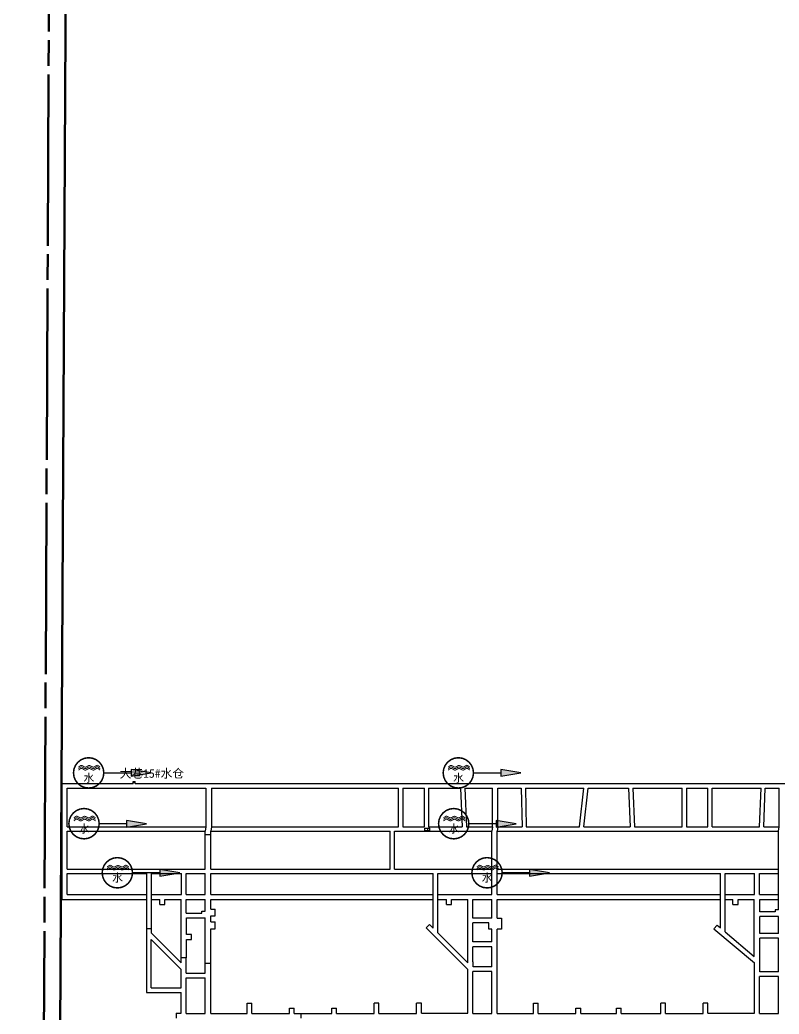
# Model space of a CAD drawing. Header units: millimetres. Extents: x 37468544 to 37497214, y 4323540 to 4346451.
# Drawn here: x 37468544 to 37469430, y 4342657 to 4343818 of the extents above; entities that cross this region are included whole.
import ezdxf

# ---------------------------------------------------------------- set-up
doc = ezdxf.new("R2010")
doc.units = ezdxf.units.MM
doc.linetypes.add('采区边界线', pattern=[45, 20, -1, 3, -1, 20])
for name, color, linetype, lineweight in [('0-52煤可采区范围', 150, 'Continuous', 30), ('0-井田边界', 7, 'Continuous', 9), ('2-52煤巷道', 150, 'Continuous', 30), ('3-水仓', 4, 'Continuous', 30), ('井田边界-3', 7, 'Continuous', 9)]:
    doc.layers.add(name, color=color, linetype=linetype, lineweight=lineweight)
doc.layers.add('避灾路线图', color=7, linetype='Continuous')
doc.styles.get("Standard").update_dxf_attribs({"font": 'simhei.ttf'})

# ---------------------------------------------------------------- blocks, each defined once
blk = doc.blocks.new('333')
at = {"layer": '避灾路线图'}
blk.add_hatch(color=7, dxfattribs=at).paths.add_polyline_path([(28.95, -1.26), (28.95, -6.11), (43.53, -3.69)])
at = {"color": 4, "linetype": 'Continuous', "true_color": 0x00ffff}
for points, const_width in [([(9.04, -3.69), (8.66, -0.82), (7.55, 1.84), (5.8, 4.13), (3.51, 5.89), (0.84, 7), (-2.02, 7.37), (-4.89, 7), (-7.55, 5.89), (-9.84, 4.13), (-11.6, 1.84), (-12.71, -0.82), (-13.08, -3.69), (-12.71, -6.55), (-11.6, -9.21), (-9.84, -11.51), (-7.55, -13.26), (-4.89, -14.37), (-2.02, -14.74), (0.84, -14.37), (3.51, -13.26), (5.8, -11.51), (7.55, -9.21), (8.66, -6.55), (9.04, -3.69)], 1.11), ([(-9.48, 0.52), (-8.97, 0.9), (-8.71, 1.09), (-8.46, 1.29), (-8.33, 1.38), (-8.2, 1.47), (-8.07, 1.55), (-8.01, 1.58), (-7.94, 1.62), (-7.88, 1.65), (-7.81, 1.69), (-7.75, 1.71), (-7.68, 1.74), (-7.58, 1.77), (-7.55, 1.78), (-7.52, 1.79), (-7.48, 1.79), (-7.45, 1.8), (-7.42, 1.8), (-7.33, 1.8), (-7.28, 1.79), (-7.24, 1.79), (-7.19, 1.78), (-7.14, 1.77), (-7.05, 1.74), (-6.96, 1.71), (-6.86, 1.68), (-6.68, 1.6), (-6.49, 1.5), (-6.3, 1.4), (-5.92, 1.18), (-5.54, 0.96), (-5.35, 0.86), (-5.16, 0.76), (-5.06, 0.71), (-4.96, 0.67), (-4.87, 0.63), (-4.77, 0.6), (-4.73, 0.58), (-4.68, 0.57), (-4.63, 0.56), (-4.58, 0.54), (-4.44, 0.53), (-4.39, 0.52), (-4.35, 0.53), (-4.31, 0.53), (-4.26, 0.54), (-4.22, 0.54), (-4.18, 0.55), (-4.13, 0.56), (-4.05, 0.59), (-3.96, 0.62), (-3.88, 0.66), (-3.7, 0.73), (-3.53, 0.82), (-3.36, 0.92), (-2.67, 1.32), (-2.5, 1.42), (-2.33, 1.51), (-2.24, 1.55), (-2.16, 1.59), (-2.07, 1.63), (-1.98, 1.66), (-1.94, 1.67), (-1.9, 1.69), (-1.85, 1.7), (-1.81, 1.71), (-1.77, 1.72), (-1.72, 1.73), (-1.68, 1.73), (-1.63, 1.73), (-1.58, 1.73), (-1.53, 1.73), (-1.48, 1.73), (-1.43, 1.72), (-1.38, 1.71), (-1.33, 1.7), (-1.23, 1.67), (-1.13, 1.64), (-1.02, 1.6), (-0.82, 1.52), (-0.61, 1.42), (-0.41, 1.32), (0, 1.11), (0.41, 0.89), (0.61, 0.79), (0.82, 0.7), (0.92, 0.66), (1.02, 0.63), (1.12, 0.59), (1.17, 0.58), (1.22, 0.56), (1.27, 0.55), (1.32, 0.54), (1.37, 0.53), (1.42, 0.53), (1.47, 0.52), (1.57, 0.52), (1.62, 0.52), (1.66, 0.53), (1.71, 0.54), (1.75, 0.55), (1.79, 0.56), (1.83, 0.58), (1.87, 0.59), (1.95, 0.62), (2.03, 0.66), (2.12, 0.71), (2.28, 0.8), (2.44, 0.9), (2.6, 1.01), (2.92, 1.23), (3.24, 1.45), (3.4, 1.55), (3.56, 1.64), (3.64, 1.69), (3.72, 1.73), (3.8, 1.76), (3.88, 1.8), (3.91, 1.81), (3.95, 1.82), (3.99, 1.84), (4.03, 1.85), (4.15, 1.87), (4.19, 1.87), (4.26, 1.86), (4.29, 1.86), (4.33, 1.85), (4.36, 1.85), (4.39, 1.84), (4.46, 1.82), (4.53, 1.8), (4.6, 1.77), (4.67, 1.74), (4.73, 1.7), (4.87, 1.63), (5, 1.54), (5.27, 1.36), (5.54, 1.15), (5.81, 0.94), (6.36, 0.52)], 0.664), ([(-9.48, -0.58), (-8.97, -0.21), (-8.71, -0.01), (-8.46, 0.18), (-8.33, 0.27), (-8.2, 0.36), (-8.07, 0.44), (-8.01, 0.48), (-7.94, 0.51), (-7.88, 0.55), (-7.81, 0.58), (-7.75, 0.61), (-7.68, 0.63), (-7.58, 0.66), (-7.55, 0.67), (-7.52, 0.68), (-7.48, 0.69), (-7.45, 0.69), (-7.42, 0.69), (-7.33, 0.69), (-7.28, 0.69), (-7.24, 0.68), (-7.19, 0.67), (-7.14, 0.66), (-7.05, 0.64), (-6.96, 0.61), (-6.86, 0.57), (-6.68, 0.49), (-6.49, 0.4), (-6.3, 0.29), (-5.92, 0.08), (-5.54, -0.15), (-5.35, -0.25), (-5.16, -0.35), (-5.06, -0.39), (-4.96, -0.44), (-4.87, -0.47), (-4.77, -0.51), (-4.73, -0.52), (-4.68, -0.54), (-4.63, -0.55), (-4.58, -0.56), (-4.44, -0.58), (-4.39, -0.58), (-4.35, -0.58), (-4.31, -0.58), (-4.26, -0.57), (-4.22, -0.56), (-4.18, -0.55), (-4.13, -0.54), (-4.05, -0.52), (-3.96, -0.48), (-3.88, -0.45), (-3.7, -0.37), (-3.53, -0.28), (-3.36, -0.19), (-2.67, 0.22), (-2.5, 0.31), (-2.33, 0.4), (-2.24, 0.44), (-2.16, 0.48), (-2.07, 0.52), (-1.98, 0.55), (-1.94, 0.57), (-1.9, 0.58), (-1.85, 0.59), (-1.81, 0.6), (-1.77, 0.61), (-1.72, 0.62), (-1.68, 0.63), (-1.63, 0.63), (-1.58, 0.63), (-1.53, 0.63), (-1.48, 0.62), (-1.43, 0.61), (-1.38, 0.6), (-1.33, 0.59), (-1.23, 0.57), (-1.13, 0.53), (-1.02, 0.5), (-0.82, 0.41), (-0.61, 0.32), (-0.41, 0.22), (0, 0), (0.41, -0.21), (0.61, -0.31), (0.82, -0.4), (0.92, -0.44), (1.02, -0.48), (1.12, -0.51), (1.17, -0.53), (1.22, -0.54), (1.27, -0.55), (1.32, -0.56), (1.37, -0.57), (1.42, -0.58), (1.47, -0.58), (1.57, -0.59), (1.62, -0.58), (1.66, -0.58), (1.71, -0.57), (1.75, -0.56), (1.79, -0.54), (1.83, -0.53), (1.87, -0.52), (1.95, -0.48), (2.03, -0.44), (2.12, -0.4), (2.28, -0.31), (2.44, -0.21), (2.6, -0.1), (2.92, 0.12), (3.24, 0.34), (3.4, 0.44), (3.56, 0.54), (3.64, 0.58), (3.72, 0.62), (3.8, 0.66), (3.88, 0.69), (3.91, 0.71), (3.95, 0.72), (3.99, 0.73), (4.03, 0.74), (4.15, 0.76), (4.19, 0.76), (4.26, 0.76), (4.29, 0.75), (4.33, 0.75), (4.36, 0.74), (4.39, 0.73), (4.46, 0.71), (4.53, 0.69), (4.6, 0.66), (4.67, 0.63), (4.73, 0.6), (4.87, 0.52), (5, 0.44), (5.27, 0.25), (5.54, 0.05), (5.81, -0.17), (6.36, -0.58)], 0.664), ([(-9.48, -1.69), (-8.97, -1.32), (-8.71, -1.12), (-8.46, -0.92), (-8.33, -0.83), (-8.2, -0.75), (-8.07, -0.67), (-8.01, -0.63), (-7.94, -0.59), (-7.88, -0.56), (-7.81, -0.53), (-7.75, -0.5), (-7.68, -0.47), (-7.58, -0.44), (-7.55, -0.43), (-7.52, -0.43), (-7.48, -0.42), (-7.45, -0.42), (-7.42, -0.41), (-7.33, -0.41), (-7.28, -0.42), (-7.24, -0.42), (-7.19, -0.43), (-7.14, -0.44), (-7.05, -0.47), (-6.96, -0.5), (-6.86, -0.53), (-6.68, -0.62), (-6.49, -0.71), (-6.3, -0.81), (-5.92, -1.03), (-5.54, -1.25), (-5.35, -1.36), (-5.16, -1.45), (-5.06, -1.5), (-4.96, -1.54), (-4.87, -1.58), (-4.77, -1.61), (-4.73, -1.63), (-4.68, -1.64), (-4.63, -1.66), (-4.58, -1.67), (-4.44, -1.69), (-4.39, -1.69), (-4.35, -1.69), (-4.31, -1.68), (-4.26, -1.68), (-4.22, -1.67), (-4.18, -1.66), (-4.13, -1.65), (-4.05, -1.62), (-3.96, -1.59), (-3.88, -1.56), (-3.7, -1.48), (-3.53, -1.39), (-3.36, -1.29), (-2.67, -0.89), (-2.5, -0.79), (-2.33, -0.7), (-2.24, -0.66), (-2.16, -0.62), (-2.07, -0.59), (-1.98, -0.55), (-1.94, -0.54), (-1.9, -0.53), (-1.85, -0.51), (-1.81, -0.5), (-1.77, -0.49), (-1.72, -0.49), (-1.68, -0.48), (-1.63, -0.48), (-1.58, -0.48), (-1.53, -0.48), (-1.48, -0.49), (-1.43, -0.49), (-1.38, -0.5), (-1.33, -0.51), (-1.23, -0.54), (-1.13, -0.57), (-1.02, -0.61), (-0.82, -0.69), (-0.61, -0.79), (-0.41, -0.89), (0, -1.11), (0.41, -1.32), (0.61, -1.42), (0.82, -1.51), (0.92, -1.55), (1.02, -1.59), (1.12, -1.62), (1.17, -1.63), (1.22, -1.65), (1.27, -1.66), (1.32, -1.67), (1.37, -1.68), (1.42, -1.69), (1.47, -1.69), (1.57, -1.69), (1.62, -1.69), (1.66, -1.68), (1.71, -1.67), (1.75, -1.66), (1.79, -1.65), (1.83, -1.64), (1.87, -1.62), (1.95, -1.59), (2.03, -1.55), (2.12, -1.51), (2.28, -1.41), (2.44, -1.31), (2.6, -1.21), (2.92, -0.98), (3.24, -0.76), (3.4, -0.66), (3.56, -0.57), (3.64, -0.52), (3.72, -0.48), (3.8, -0.45), (3.88, -0.41), (3.91, -0.4), (3.95, -0.39), (3.99, -0.38), (4.03, -0.37), (4.15, -0.35), (4.19, -0.34), (4.26, -0.35), (4.29, -0.35), (4.33, -0.36), (4.36, -0.36), (4.39, -0.37), (4.46, -0.39), (4.53, -0.42), (4.6, -0.44), (4.67, -0.48), (4.73, -0.51), (4.87, -0.58), (5, -0.67), (5.27, -0.85), (5.54, -1.06), (5.81, -1.27), (6.36, -1.69)], 0.664)]:
    blk.add_lwpolyline(points, dxfattribs=dict(at, const_width=const_width))
at = {"layer": '避灾路线图', "color": 7, "linetype": 'Continuous', "const_width": 0.972}
blk.add_lwpolyline([(9.04, -3.69), (28.95, -3.69)], dxfattribs=at)
at = {"layer": '避灾路线图', "color": 7, "linetype": 'Continuous'}
blk.add_lwpolyline([(28.95, -1.26), (28.95, -6.11), (43.53, -3.69), (28.95, -1.26)], dxfattribs=at)
at = {"layer": '避灾路线图', "color": 7, "linetype": 'ByBlock', "lineweight": -3, "insert": (-5.85, -4.44), "char_height": 5.8377, "width": 19.5992, "attachment_point": 1}
blk.add_mtext('{\\fSimSun|b1|i0|c134|p2;\\C4;水}', dxfattribs=at)

msp = doc.modelspace()

# ---------------------------------------------------------------- linework, layer by layer
at = {"layer": '0-52煤可采区范围', "color": 3, "lineweight": 50}
msp.add_lwpolyline([(37477009.7, 4339412.7), (37477009.5, 4341286.6), (37475588.8, 4342624.8), (37475818.5, 4343042.5), (37475816.3, 4344274), (37475365.1, 4344274), (37475365.1, 4345662.7), (37473999, 4345662.7), (37473999, 4346100.6), (37472500, 4346109), (37471320, 4346096.7), (37471314.9, 4343086.6), (37469661, 4343086.1), (37469661, 4346079.4), (37468609.7, 4346068.4), (37468577.1, 4339935.7)], dxfattribs=at)
at = {"layer": '0-井田边界', "linetype": '采区边界线', "lineweight": 100, "ltscale": 10}
msp.add_lwpolyline([(37468544.3, 4338007.3), (37468572, 4342554), (37468589, 4346089)], dxfattribs=at)
at = {"layer": '2-52煤巷道', "color": 150, "linetype": 'Continuous', "lineweight": 30}
for p, q in [((37468593.8, 4342790.8), (37468593.8, 4342926.4)), ((37468986.4, 4342875.7), (37468986.4, 4342920.9)), ((37468991.4, 4342920.9), (37468991.4, 4342875.7)), ((37469016.4, 4342875.7), (37469016.4, 4342920.9)), ((37469021.4, 4342920.9), (37469021.4, 4342875.7)), ((37469058.6, 4342920.9), (37469060.5, 4342875.7)), ((37469063.6, 4342920.9), (37469065.5, 4342875.7)), ((37469129.3, 4342920.9), (37469130.4, 4342875.7)), ((37469134.3, 4342920.9), (37469135.4, 4342875.7)), ((37469197.4, 4342875.7), (37469202.4, 4342920.9)), ((37469202.4, 4342875.7), (37469207.5, 4342920.9)), ((37469254.8, 4342920.9), (37469256.8, 4342875.7)), ((37469259.9, 4342920.9), (37469261.8, 4342875.7)), ((37469317.2, 4342875.7), (37469317.2, 4342920.9)), ((37469322.2, 4342920.9), (37469322.2, 4342875.7)), ((37469347.2, 4342875.7), (37469347.2, 4342920.9)), ((37469352.2, 4342875.7), (37469352.2, 4342920.9)), ((37469407.7, 4342875.7), (37469409.4, 4342920.9)), ((37469412.7, 4342875.7), (37469414.4, 4342920.9)), ((37468976.4, 4342826.1), (37468976.4, 4342870.7)), ((37468981.4, 4342826.1), (37468981.4, 4342870.7)), ((37469016.8, 4342874), (37469022.8, 4342874)), ((37469016.8, 4342871.2), (37469016.8, 4342874)), ((37469016.8, 4342871.2), (37469022.8, 4342871.2)), ((37469022.8, 4342871.2), (37469022.8, 4342874))]:
    msp.add_line(p, q, dxfattribs=at)
at = {"layer": '2-52煤巷道', "color": 1, "linetype": 'Continuous', "lineweight": 30}
msp.add_line((37469020.3, 4342871.2), (37469020.3, 4342874), dxfattribs=at)
at = {"layer": '2-52煤巷道', "color": 150, "linetype": 'Continuous', "lineweight": 30}
for points in [[(37468593.8, 4342926.4), (37468676.5, 4342926.4)], [(37468593.8, 4342920.9), (37468593.8, 4342920.9)], [(37468599.5, 4342920.9), (37468761.4, 4342920.9)], [(37468599.5, 4342875.7), (37468599.5, 4342920.9)], [(37468678.7, 4342926.4), (37469609.5, 4342926.4)], [(37468761.4, 4342920.9), (37468761.4, 4342875.7)], [(37468767.8, 4342920.9), (37468986.4, 4342920.9)], [(37468767.8, 4342920.9), (37468767.8, 4342875.7)], [(37468991.4, 4342920.9), (37469016.4, 4342920.9)], [(37469021.4, 4342920.9), (37469058.6, 4342920.9)], [(37469063.6, 4342920.9), (37469096, 4342920.9)], [(37469096, 4342875.7), (37469096, 4342920.9)], [(37469102.2, 4342920.9), (37469129.3, 4342920.9)], [(37469102.2, 4342875.7), (37469102.2, 4342920.9)], [(37469134.3, 4342920.9), (37469202.4, 4342920.9)], [(37469207.5, 4342920.9), (37469254.8, 4342920.9)], [(37469259.9, 4342920.9), (37469317.2, 4342920.9)], [(37469322.2, 4342920.9), (37469347.2, 4342920.9)], [(37469352.2, 4342920.9), (37469409.4, 4342920.9)], [(37469414.4, 4342920.9), (37469430.4, 4342920.9)], [(37469429.7, 4342778.8), (37469429.7, 4342826.1), (37469429.7, 4342870.7), (37469430.4, 4342875.7), (37469430.4, 4342920.9)], [(37468599.5, 4342875.7), (37468761.4, 4342875.7)], [(37468599.5, 4342870.7), (37468760.7, 4342870.7)], [(37468599.5, 4342826.1), (37468599.5, 4342870.7)], [(37468761.4, 4342875.7), (37468760.7, 4342870.7)], [(37468760.7, 4342866.7), (37468760.7, 4342870.7)], [(37468767.8, 4342875.7), (37468767.1, 4342870.7)], [(37468767.1, 4342870.7), (37468976.4, 4342870.7)], [(37468767.1, 4342866.7), (37468767.1, 4342870.7)], [(37468767.8, 4342875.7), (37468986.4, 4342875.7)], [(37468981.4, 4342870.7), (37469095.3, 4342870.7)], [(37468991.4, 4342875.7), (37469016.4, 4342875.7)], [(37469021.4, 4342875.7), (37469060.4, 4342875.7)], [(37469065.5, 4342875.7), (37469096, 4342875.7)], [(37469096, 4342875.7), (37469095.3, 4342870.7)], [(37469095.3, 4342796.5), (37469095.3, 4342870.7)], [(37469102.2, 4342875.7), (37469101.5, 4342870.7)], [(37469101.5, 4342870.7), (37469429.7, 4342870.7)], [(37469101.5, 4342796.5), (37469101.5, 4342870.7)], [(37469102.2, 4342875.7), (37469130.4, 4342875.7)], [(37469135.4, 4342875.7), (37469197.4, 4342875.7)], [(37469202.4, 4342875.7), (37469256.8, 4342875.7)], [(37469261.8, 4342875.7), (37469317.2, 4342875.7)], [(37469322.2, 4342875.7), (37469347.2, 4342875.7)], [(37469352.2, 4342875.7), (37469407.7, 4342875.7)], [(37469412.7, 4342875.7), (37469430.4, 4342875.7)], [(37468760.7, 4342866.7), (37468767.1, 4342866.7)], [(37468760.7, 4342826.1), (37468760.7, 4342866.7)], [(37468767.1, 4342826.1), (37468767.1, 4342866.7)], [(37468599.5, 4342796.5), (37468599.5, 4342821.1)], [(37468692.1, 4342821.1), (37468692.1, 4342682.2), (37468732.7, 4342682.2)], [(37468697.6, 4342821.1), (37468697.6, 4342751.9), (37468732.7, 4342716.7)], [(37468732.9, 4342796.5), (37468732.9, 4342821.1)], [(37468738.4, 4342796.5), (37468738.4, 4342821.1)], [(37468760.7, 4342796.5), (37468760.7, 4342821.1)], [(37468767.1, 4342796.5), (37468767.1, 4342821.1)], [(37468593.8, 4342790.8), (37468692.1, 4342790.8)], [(37468599.5, 4342796.5), (37468692.1, 4342796.5)], [(37468697.6, 4342796.5), (37468732.9, 4342796.5)], [(37468697.6, 4342790.8), (37468707.6, 4342790.8)], [(37468707.6, 4342784.8), (37468707.6, 4342790.8)], [(37468713.6, 4342790.8), (37468732.7, 4342790.8)], [(37468713.6, 4342784.8), (37468713.6, 4342790.8)], [(37468732.7, 4342772), (37468732.7, 4342790.8)], [(37468738.4, 4342796.5), (37468760.7, 4342796.5)], [(37468738.5, 4342790.8), (37468760.7, 4342790.8)], [(37468738.5, 4342774.8), (37468738.5, 4342790.8)], [(37468760.7, 4342777.3), (37468760.7, 4342790.8)], [(37468767.1, 4342796.5), (37469026.6, 4342796.5)], [(37468767.1, 4342790.8), (37469026.6, 4342790.8)], [(37468767.1, 4342779.6), (37468767.1, 4342790.8)], [(37469032.1, 4342796.5), (37469095.3, 4342796.5)], [(37469032.1, 4342790.8), (37469042.1, 4342790.8)], [(37469042.1, 4342784.8), (37469042.1, 4342790.8)], [(37469048.1, 4342790.8), (37469067, 4342790.8)], [(37469048.1, 4342784.8), (37469048.1, 4342790.8)], [(37469073, 4342790.8), (37469095.3, 4342790.8)], [(37469095.3, 4342769.2), (37469095.3, 4342790.8)], [(37469101.5, 4342796.5), (37469361.9, 4342796.5)], [(37469101.5, 4342790.8), (37469361.9, 4342790.8)], [(37469101.5, 4342769.2), (37469101.5, 4342790.8)], [(37469367.4, 4342796.5), (37469401.9, 4342796.5)], [(37469367.4, 4342790.8), (37469376.6, 4342790.8)], [(37469376.6, 4342784.8), (37469376.6, 4342790.8)], [(37469382.6, 4342790.8), (37469401.4, 4342790.8)], [(37469382.6, 4342784.8), (37469382.6, 4342790.8)], [(37469401.4, 4342724.4), (37469401.4, 4342790.8)], [(37469407.4, 4342796.5), (37469429.7, 4342796.5)], [(37469407.8, 4342790.8), (37469429.7, 4342790.8)], [(37469407.8, 4342776.3), (37469407.8, 4342790.8)], [(37469429.7, 4342778.8), (37469429.7, 4342790.8)], [(37468707.6, 4342784.8), (37468713.6, 4342784.8)], [(37468767.1, 4342779.6), (37468772.1, 4342779.6)], [(37468772.1, 4342771.6), (37468772.1, 4342779.6)], [(37469042.1, 4342784.8), (37469048.1, 4342784.8)], [(37469376.6, 4342784.8), (37469382.6, 4342784.8)], [(37469425.7, 4342778.8), (37469425.7, 4342776.3)], [(37469429.7, 4342778.8), (37469425.7, 4342778.8)], [(37468732.5, 4342772), (37468732.7, 4342772)], [(37468732.5, 4342722.7), (37468732.5, 4342772)], [(37468738.5, 4342774.8), (37468756.7, 4342774.8)], [(37468738.7, 4342749.8), (37468738.7, 4342769.3)], [(37468738.7, 4342769.3), (37468760.7, 4342769.3)], [(37468756.7, 4342774.8), (37468756.7, 4342777.3), (37468760.7, 4342777.3)], [(37468760.7, 4342746.6), (37468760.7, 4342769.3)], [(37468767.1, 4342771.6), (37468772.1, 4342771.6)], [(37468767.1, 4342764.6), (37468767.1, 4342771.6)], [(37469091.8, 4342769.2), (37469073, 4342769.2)], [(37469095.3, 4342769.2), (37469091.8, 4342769.2)], [(37469095.3, 4342769.2), (37469091.8, 4342769.2)], [(37469101.5, 4342769.2), (37469106.5, 4342769.2), (37469106.5, 4342756.2), (37469101.5, 4342756.2)], [(37469425.7, 4342776.3), (37469407.8, 4342776.3)], [(37469429.7, 4342770.8), (37469424.5, 4342770.8), (37469424.5, 4342770.8), (37469407.8, 4342770.8)], [(37469407.8, 4342751.3), (37469407.8, 4342770.8)], [(37469429.7, 4342751.3), (37469429.7, 4342770.8)], [(37468697.6, 4342756.5), (37468692.1, 4342756.5)], [(37468767.1, 4342764.6), (37468772.1, 4342764.6)], [(37468767.1, 4342756.6), (37468772.1, 4342756.6)], [(37468767.1, 4342746.6), (37468767.1, 4342756.6)], [(37468772.1, 4342756.6), (37468772.1, 4342764.6)], [(37469091.8, 4342763.7), (37469073, 4342763.7)], [(37469091.8, 4342756.2), (37469091.8, 4342763.7)], [(37469095.3, 4342756.2), (37469091.8, 4342756.2)], [(37469095.3, 4342741.2), (37469095.3, 4342756.2)], [(37469101.5, 4342700.7), (37469101.5, 4342756.2)], [(37468697.6, 4342744.1), (37468732.7, 4342709)], [(37468697.6, 4342687.7), (37468697.6, 4342744.1)], [(37468738.7, 4342744.3), (37468744.7, 4342744.3), (37468744.7, 4342749.8), (37468738.7, 4342749.8)], [(37468738.7, 4342722.7), (37468738.7, 4342744.3)], [(37468760.7, 4342704.9), (37468760.7, 4342746.6)], [(37468767.1, 4342657.9), (37468767.1, 4342746.6)], [(37469429.7, 4342751.3), (37469407.8, 4342751.3)], [(37469407.8, 4342706.4), (37469407.8, 4342745.8)], [(37469429.7, 4342745.8), (37469407.8, 4342745.8)], [(37469429.7, 4342706.4), (37469429.7, 4342745.8)], [(37469095.3, 4342741.2), (37469073, 4342741.2)], [(37469095.3, 4342735.7), (37469073, 4342735.7)], [(37469095.3, 4342712.2), (37469095.3, 4342735.7)], [(37468732.7, 4342722.7), (37468732.5, 4342722.7)], [(37468732.7, 4342716.7), (37468732.7, 4342722.7)], [(37468738.5, 4342722.7), (37468732.7, 4342722.7)], [(37468738.5, 4342704.9), (37468738.5, 4342722.7)], [(37468738.5, 4342722.7), (37468738.7, 4342722.7)], [(37468732.7, 4342687.7), (37468732.7, 4342709)], [(37468760.7, 4342716.3), (37468767.1, 4342716.3)], [(37469401.7, 4342658.2), (37469401.7, 4342716.9)], [(37468738.5, 4342704.9), (37468760.7, 4342704.9)], [(37468738.5, 4342657.9), (37468738.5, 4342699.4)], [(37468738.5, 4342699.4), (37468760.7, 4342699.4)], [(37468760.7, 4342657.9), (37468760.7, 4342699.4)], [(37469067.2, 4342658.2), (37469067.2, 4342700.7)], [(37469073, 4342657.9), (37469073, 4342706.7)], [(37469095.3, 4342700.7), (37469095.3, 4342706.7)], [(37469095.3, 4342657.9), (37469095.3, 4342700.7)], [(37469101.5, 4342657.9), (37469101.5, 4342700.7)], [(37469407.5, 4342657.9), (37469407.5, 4342700.9)], [(37469429.7, 4342700.9), (37469407.5, 4342700.9)], [(37469429.7, 4342706.4), (37469407.8, 4342706.4)], [(37469429.7, 4342657.9), (37469429.7, 4342700.9)], [(37468697.6, 4342687.7), (37468732.7, 4342687.7)], [(37468732.7, 4342658.2), (37468732.7, 4342682.2)], [(37468809.4, 4342657.9), (37468809.4, 4342669.9)], [(37468809.4, 4342669.9), (37468814.9, 4342669.9)], [(37468814.9, 4342657.9), (37468814.9, 4342669.9)], [(37468858.9, 4342657.9), (37468858.9, 4342663.9)], [(37468858.9, 4342663.9), (37468858.9, 4342663.9), (37468864.4, 4342663.9)], [(37468864.4, 4342657.9), (37468864.4, 4342663.9)], [(37468908.4, 4342657.9), (37468908.4, 4342663.9)], [(37468908.4, 4342663.9), (37468908.4, 4342663.9), (37468913.9, 4342663.9)], [(37468913.9, 4342657.9), (37468913.9, 4342663.9)], [(37468957.9, 4342657.9), (37468957.9, 4342669.9)], [(37468963.4, 4342669.9), (37468957.9, 4342669.9)], [(37468963.4, 4342657.9), (37468963.4, 4342669.9)], [(37469007.4, 4342657.9), (37469007.4, 4342669.9)], [(37469012.9, 4342669.9), (37469007.4, 4342669.9)], [(37469012.9, 4342658.2), (37469012.9, 4342669.9)], [(37469143.9, 4342657.9), (37469143.9, 4342669.9)], [(37469143.9, 4342669.9), (37469149.4, 4342669.9)], [(37469149.4, 4342657.9), (37469149.4, 4342669.9)], [(37469193.4, 4342657.9), (37469193.4, 4342663.9)], [(37469193.4, 4342663.9), (37469193.4, 4342663.9), (37469198.9, 4342663.9)], [(37469198.9, 4342657.9), (37469198.9, 4342663.9)], [(37469240.8, 4342657.9), (37469240.8, 4342663.9)], [(37469240.8, 4342663.9), (37469240.8, 4342663.9), (37469246.3, 4342663.9)], [(37469246.3, 4342657.9), (37469246.3, 4342663.9)], [(37469292.4, 4342657.9), (37469292.4, 4342669.9)], [(37469297.9, 4342669.9), (37469292.4, 4342669.9)], [(37469297.9, 4342657.9), (37469297.9, 4342669.9)], [(37469341.9, 4342657.9), (37469341.9, 4342669.9)], [(37469347.4, 4342669.9), (37469341.9, 4342669.9)], [(37469347.4, 4342658.2), (37469347.4, 4342669.9)], [(37468726.7, 4342658.2), (37468732.7, 4342658.2)], [(37468726.7, 4342658.2), (37468726.7, 4342652.2)], [(37468738.5, 4342657.9), (37468760.7, 4342657.9)], [(37468767.1, 4342657.9), (37468809.4, 4342657.9)], [(37468814.9, 4342657.9), (37468858.9, 4342657.9)], [(37468864.4, 4342657.9), (37468908.4, 4342657.9)], [(37468872.7, 4342652.4), (37468872.7, 4342657.9)], [(37468913.9, 4342657.9), (37468957.9, 4342657.9)], [(37468963.4, 4342657.9), (37469007.4, 4342657.9)], [(37469012.9, 4342658.2), (37469067.2, 4342658.2)], [(37469073, 4342657.9), (37469095.3, 4342657.9)], [(37469101.5, 4342657.9), (37469143.9, 4342657.9)], [(37469149.4, 4342657.9), (37469193.4, 4342657.9)], [(37469198.9, 4342657.9), (37469240.8, 4342657.9)], [(37469246.3, 4342657.9), (37469292.4, 4342657.9)], [(37469297.9, 4342657.9), (37469341.9, 4342657.9)], [(37469347.4, 4342658.2), (37469401.7, 4342658.2)], [(37469407.5, 4342657.9), (37469429.7, 4342657.9)]]:
    msp.add_lwpolyline(points, dxfattribs=at)
at = {"layer": '2-52煤巷道'}
for points in [[(37468599.5, 4342826.1), (37468760.7, 4342826.1)], [(37468767.1, 4342826.1), (37468976.4, 4342826.1)], [(37468981.4, 4342826.1), (37469095.3, 4342826.1)], [(37469101.5, 4342826.1), (37469429.7, 4342826.1)], [(37468599.5, 4342821.1), (37468692.1, 4342821.1)], [(37468697.6, 4342821.1), (37468732.9, 4342821.1)], [(37468738.4, 4342821.1), (37468760.7, 4342821.1)], [(37468767.1, 4342821.1), (37469026.6, 4342821.1)], [(37469026.6, 4342757.4), (37469026.6, 4342821.1)], [(37469032.1, 4342821.1), (37469095.3, 4342821.1)], [(37469032.1, 4342751.9), (37469032.1, 4342821.1)], [(37469101.5, 4342821.1), (37469361.9, 4342821.1)], [(37469361.9, 4342757.6), (37469361.9, 4342821.1)], [(37469367.4, 4342821.1), (37469401.9, 4342821.1)], [(37469367.4, 4342752.9), (37469367.4, 4342821.1)], [(37469401.9, 4342796.5), (37469401.9, 4342821.1)], [(37469407.4, 4342821.1), (37469429.7, 4342821.1)], [(37469407.4, 4342796.5), (37469407.4, 4342821.1)], [(37469067, 4342718.2), (37469067, 4342790.8)], [(37469073, 4342769.2), (37469073, 4342790.8)], [(37469018.4, 4342757.7), (37469022.3, 4342761.6)], [(37469067.2, 4342709), (37469018.4, 4342757.7)], [(37469026.6, 4342757.4), (37469022.3, 4342761.6)], [(37469073, 4342741.2), (37469073, 4342763.7)], [(37469354.4, 4342756.6), (37469358, 4342760.8)], [(37469354.4, 4342756.6), (37469401.7, 4342716.9)], [(37469358, 4342760.8), (37469361.9, 4342757.6)], [(37469067, 4342716.9), (37469032.1, 4342751.9)], [(37469367.4, 4342752.9), (37469401.4, 4342724.4)], [(37469073, 4342718.2), (37469073, 4342735.7)], [(37469067, 4342716.9), (37469067, 4342718.2)], [(37469067.2, 4342700.7), (37469067.2, 4342709)], [(37469073.2, 4342718.2), (37469073.2, 4342718.2), (37469073, 4342718.2)], [(37469073.2, 4342712.2), (37469073.2, 4342718.2)], [(37469095.3, 4342712.2), (37469073.2, 4342712.2)], [(37469095.3, 4342706.7), (37469073, 4342706.7)]]:
    msp.add_lwpolyline(points, dxfattribs=at)
at = {"layer": '3-水仓', "color": 30, "lineweight": 30}
for points in [[(37468676.5, 4342926.4), (37468676.5, 4342928.7), (37468678.7, 4342928.7)], [(37468678.7, 4342926.4), (37468678.7, 4342928.7)]]:
    msp.add_lwpolyline(points, dxfattribs=at)
at = {"layer": '3-水仓', "color": 4, "const_width": 2}
msp.add_lwpolyline([(37468677.6, 4342928.7), (37468677.6, 4342926.4)], dxfattribs=at)
at = {"layer": '井田边界-3', "linetype": '采区边界线', "lineweight": 100, "ltscale": 10}
msp.add_lwpolyline([(37468544.3, 4338007.3), (37468572, 4342554), (37468589, 4346089)], dxfattribs=at)

# ---------------------------------------------------------------- block references
at = {"layer": '避灾路线图', "color": 1, "linetype": 'ByBlock', "lineweight": 15, "ltscale": 20, "xscale": 1.6, "yscale": 1.6, "zscale": 1.6}
for p in [(37468627.8, 4342944.5), (37468627.8, 4342944.5), (37469059.3, 4342944.5), (37468622.4, 4342885.2), (37469053.9, 4342885.2), (37468661.3, 4342827.9), (37469092.8, 4342827.9)]:
    msp.add_blockref('333', p, dxfattribs=at)

# ---------------------------------------------------------------- texts
at = {"layer": '3-水仓', "color": 4, "lineweight": -3}
msp.add_text('大巷15#水仓', height=10, dxfattribs=at).set_placement((37468660.9, 4342932.9))

doc.saveas('drawing.dxf')
